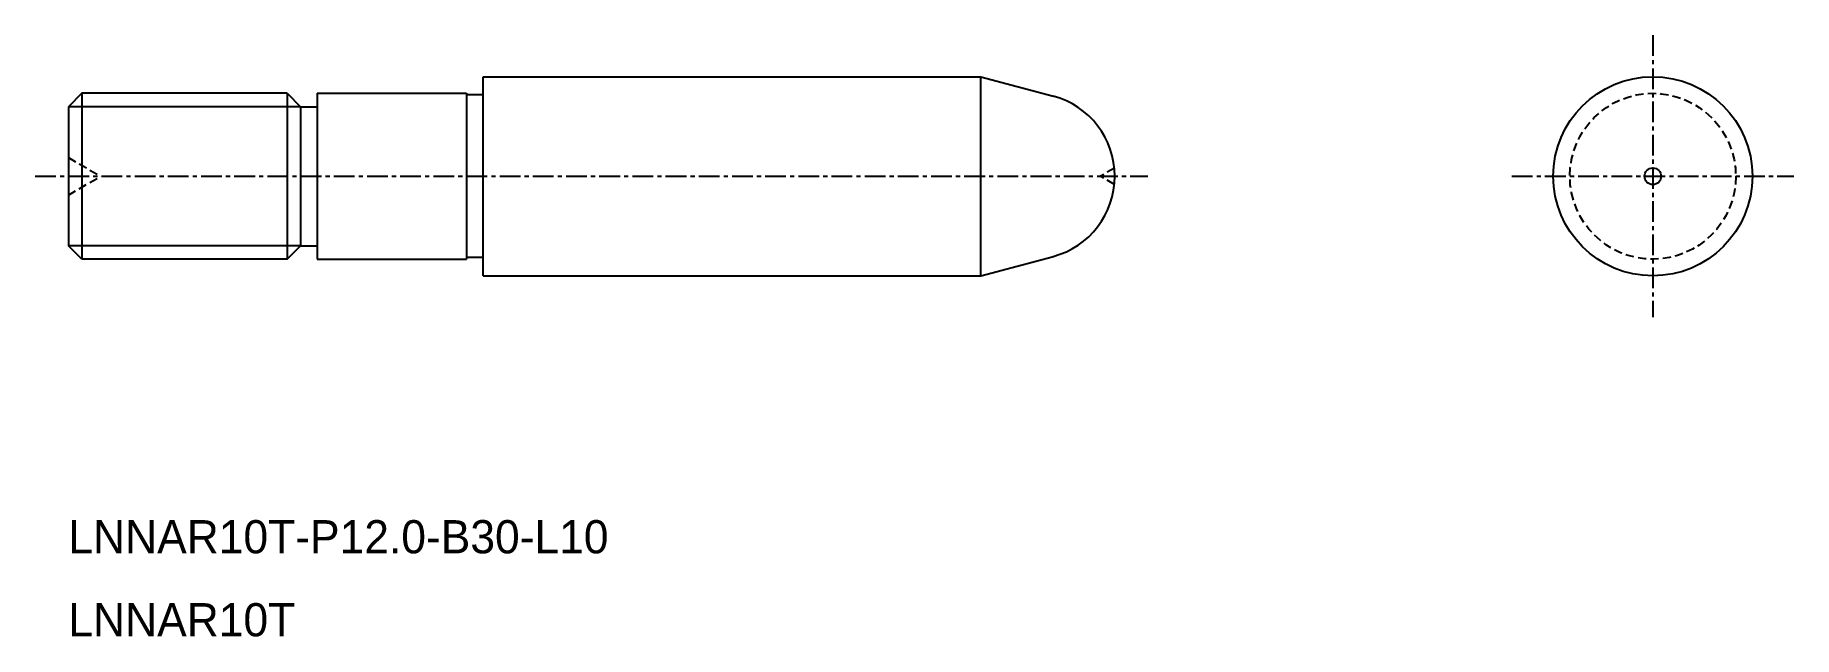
# Model space of a CAD drawing. Extents: x -1684 to -1578, y -1125 to -1088.
import ezdxf

# ---------------------------------------------------------------- set-up
doc = ezdxf.new("R2010")
doc.units = 0
doc.linetypes.add('CENTER', pattern=[2, 1.25, -0.25, 0.25, -0.25])
doc.linetypes.add('DASHED', pattern=[0.75, 0.5, -0.25])
doc.layers.get('0').update_dxf_attribs({"linetype": 'CONTINUOUS'})
doc.layers.add('CENTER', color=1, linetype='CENTER')

msp = doc.modelspace()

# ---------------------------------------------------------------- linework, layer by layer
at = {"color": 7, "linetype": 'CONTINUOUS'}
for p, q in [((-1657.48, -1090.8), (-1627.48, -1090.8)), ((-1657.48, -1102.8), (-1657.48, -1090.8)), ((-1627.48, -1102.8), (-1627.48, -1090.8)), ((-1627.48, -1090.8), (-1623.11, -1091.97)), ((-1681.67, -1091.8), (-1682.48, -1092.61)), ((-1682.48, -1092.61), (-1682.48, -1100.99)), ((-1669.29, -1091.8), (-1681.67, -1091.8)), ((-1681.66, -1091.8), (-1681.66, -1101.8)), ((-1669.3, -1091.8), (-1669.3, -1101.8)), ((-1669.29, -1091.8), (-1668.48, -1092.61)), ((-1668.48, -1092.61), (-1668.48, -1100.99)), ((-1668.48, -1092.61), (-1667.48, -1092.61)), ((-1667.48, -1091.8), (-1658.48, -1091.8)), ((-1667.48, -1091.8), (-1667.48, -1101.8)), ((-1658.48, -1091.8), (-1658.48, -1101.8)), ((-1681.67, -1101.8), (-1682.48, -1100.99)), ((-1669.29, -1101.8), (-1668.48, -1100.99)), ((-1668.48, -1100.99), (-1667.48, -1100.99)), ((-1669.29, -1101.8), (-1681.67, -1101.8)), ((-1667.48, -1101.8), (-1658.48, -1101.8)), ((-1627.48, -1102.8), (-1623.11, -1101.63)), ((-1657.48, -1102.8), (-1627.48, -1102.8))]:
    msp.add_line(p, q, dxfattribs=at)
at = {"color": 3, "linetype": 'CONTINUOUS'}
for p, q in [((-1668.48, -1092.61), (-1682.48, -1092.61)), ((-1668.48, -1100.99), (-1682.48, -1100.99))]:
    msp.add_line(p, q, dxfattribs=at)
at = {"color": 3, "linetype": 'DASHED'}
for p, q in [((-1682.48, -1095.68), (-1680.53, -1096.8)), ((-1682.48, -1097.93), (-1680.53, -1096.8)), ((-1619.43, -1096.31), (-1620.27, -1096.8)), ((-1619.43, -1097.29), (-1620.27, -1096.8))]:
    msp.add_line(p, q, dxfattribs=at)
at = {"color": 7, "linetype": 'CONTINUOUS'}
for points in [[(-1657.48, -1091.9), (-1658.48, -1091.9)], [(-1657.48, -1101.7), (-1658.48, -1101.7)]]:
    msp.add_lwpolyline(points, dxfattribs=at)
at = {"color": 3, "linetype": 'DASHED'}
msp.add_circle((-1586.98, -1096.8), 5, dxfattribs=at)
at = {"color": 7, "linetype": 'CONTINUOUS'}
msp.add_arc((-1624.41, -1096.8), 5, 285, 75, dxfattribs=at)
at = {"layer": 'CENTER', "color": 1, "linetype": 'CENTER'}
for p, q in [((-1586.98, -1088.3), (-1586.98, -1105.3)), ((-1684.48, -1096.8), (-1617.41, -1096.8)), ((-1595.48, -1096.8), (-1578.48, -1096.8))]:
    msp.add_line(p, q, dxfattribs=at)
at = {"layer": 'CENTER', "color": 7, "linetype": 'CONTINUOUS'}
for radius in [6, 0.5]:
    msp.add_circle((-1586.98, -1096.8), radius, dxfattribs=at)

# ---------------------------------------------------------------- texts
at = {"color": 7, "linetype": 'CONTINUOUS'}
for s, p in [('LNNAR10T-P12.0-B30-L10', (-1682.48, -1119.52)), ('LNNAR10T', (-1682.48, -1124.52))]:
    msp.add_text(s, height=2, dxfattribs=at).set_placement(p)

doc.saveas('drawing.dxf')
